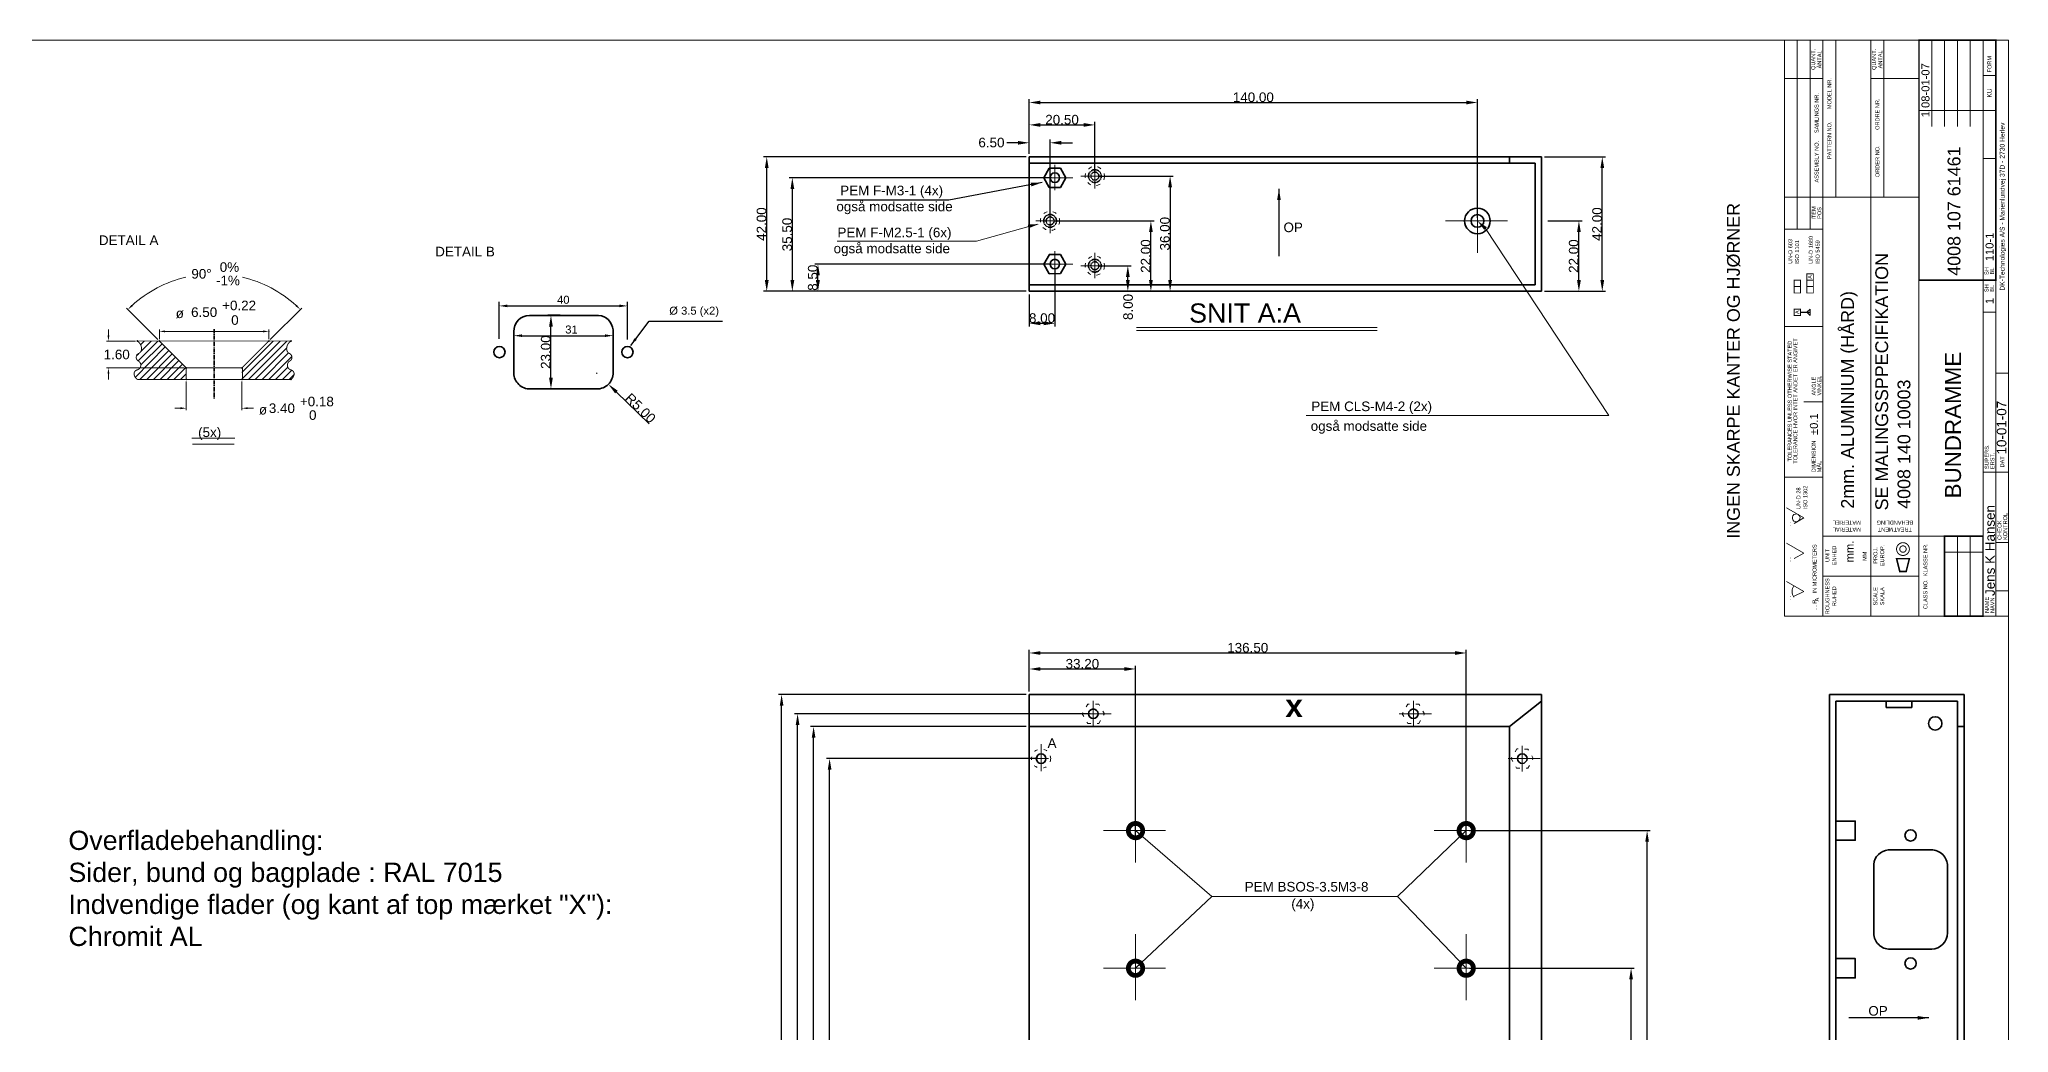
# Model space of a CAD drawing. Extents: x 20 to 965, y 10 to 705.
# Drawn here: x 350 to 965, y 395 to 705 of the extents above; entities that cross this region are included whole.
import ezdxf
from ezdxf.enums import TextEntityAlignment as Align

# ---------------------------------------------------------------- set-up
doc = ezdxf.new("R2010")
doc.units = 0
doc.header["$MEASUREMENT"] = 0
for name, pattern in [('ACAD_ISO03W100', [30, 12, -18]), ('CENTER', [2, 1.25, -0.25, 0.25, -0.25]), ('HIDDEN', [0.375, 0.25, -0.125]), ('SKJUL1', [3, 1, -2])]:
    doc.linetypes.add(name, pattern=pattern)
doc.layers.get('0').update_dxf_attribs({"linetype": 'CONTINUOUS'})
for name, color, linetype, lineweight in [('110-1', 10, 'CONTINUOUS', 20), ('110-1M', 3, 'CONTINUOUS', 35), ('110-2DIM', 1, 'CONTINUOUS', 13)]:
    doc.layers.add(name, color=color, linetype=linetype, lineweight=lineweight)
doc.styles.get("Standard").update_dxf_attribs({"font": 'ARIAL.TTF'})
doc.dimstyles.new('ISO-25', dxfattribs={"dimtxt": 2.5, "dimasz": 2.5, "dimexe": 1.25, "dimexo": 0.625, "dimtad": 1, "dimtxsty": 'Standard', "dimcen": 2.5, "dimadec": 0, "dimazin": 0, "dimtfac": 1, "dimtmove": 0, "dimatfit": 3, "dimfxl": 0, "dimarcsym": 0})
doc.dimstyles.get("Standard").update_dxf_attribs({"dimtxt": 0.18, "dimasz": 0.18, "dimexe": 0.18, "dimexo": 0.0625, "dimgap": 0.09, "dimtad": 0, "dimtih": 1, "dimtoh": 1, "dimdec": 4, "dimzin": 0, "dimdsep": 46, "dimtxsty": 'Standard', "dimcen": 0.09, "dimadec": 0, "dimazin": 0, "dimtfac": 1, "dimtdec": 4, "dimtofl": 0, "dimtmove": 0, "dimatfit": 3, "dimfxl": 0, "dimtolj": 1, "dimtzin": 0, "dimarcsym": 0})

# ---------------------------------------------------------------- blocks, each defined once
blk = doc.blocks.new('*X1')
at = {"color": 0}
for p, q in [((20.45, 7.01), (22.44, 9)), ((20.45, 7.37), (22.08, 9)), ((20.79, 7), (22.79, 9)), ((21.14, 7), (22.78, 8.64)), ((21.5, 7), (22.88, 8.38)), ((21.85, 7), (23.05, 8.2)), ((22.2, 7), (22.84, 7.64)), ((22.56, 7), (23.04, 7.48)), ((22.91, 7), (23.16, 7.25))]:
    blk.add_line(p, q, dxfattribs=at)
blk = doc.blocks.new('*X0')
at = {"color": 0}
for p, q in [((14.89, 7.11), (16.46, 8.69)), ((14.98, 8.26), (15.06, 8.34)), ((15.01, 9), (15.01, 9)), ((15.04, 7.97), (16.07, 9)), ((15.13, 7), (16.64, 8.51)), ((15.17, 8.81), (15.36, 9)), ((15.18, 7.76), (16.29, 8.86)), ((15.2, 8.48), (15.72, 9)), ((15.49, 7), (16.82, 8.33)), ((15.84, 7), (16.99, 8.16)), ((16.19, 7), (17.17, 7.98)), ((16.55, 7), (17.35, 7.8)), ((16.9, 7), (17.52, 7.63)), ((17.25, 7), (17.55, 7.3))]:
    blk.add_line(p, q, dxfattribs=at)
blk = doc.blocks.new('*D20')
at = {"layer": '110-2DIM', "color": 0, "lineweight": -2}
for p, q in [((821.07, 648.53), (831.77, 648.53)), ((830.77, 630.03), (830.77, 645.03)), ((821.07, 626.53), (831.77, 626.53))]:
    blk.add_line(p, q, dxfattribs=at)
at = {"layer": '110-2DIM', "color": 0}
for points in [[(830.19, 645.03), (831.36, 645.03), (830.77, 648.53)], [(830.19, 630.03), (831.36, 630.03), (830.77, 626.53)]]:
    blk.add_solid(points, dxfattribs=at)
at = {"layer": '110-2DIM', "color": 0, "insert": (829.15, 637.53), "char_height": 3, "attachment_point": 5, "rotation": 90}
blk.add_mtext('\\A1;22.00', dxfattribs=at)
blk = doc.blocks.new('*D16')
at = {"layer": '110-2DIM', "color": 0, "lineweight": -2}
for p, q in [((498.08, 612.3), (498.08, 611.42)), ((500.58, 612.67), (526.58, 612.67)), ((529.08, 612.3), (529.08, 611.42))]:
    blk.add_line(p, q, dxfattribs=at)
at = {"layer": '110-2DIM', "color": 0}
for points in [[(500.58, 613.09), (500.58, 612.26), (498.08, 612.67)], [(526.58, 613.09), (526.58, 612.26), (529.08, 612.67)]]:
    blk.add_solid(points, dxfattribs=at)
at = {"layer": '110-2DIM', "color": 0, "insert": (516.08, 614.58), "char_height": 2.5, "attachment_point": 5}
blk.add_mtext('31', dxfattribs=at)
blk = doc.blocks.new('*D17')
at = {"layer": '110-2DIM', "color": 0, "lineweight": -2}
for p, q in [((493.53, 611.7), (493.53, 623.22)), ((496.03, 621.97), (531.03, 621.97)), ((533.53, 611.45), (533.53, 623.22))]:
    blk.add_line(p, q, dxfattribs=at)
at = {"layer": '110-2DIM', "color": 0}
for points in [[(496.03, 622.39), (496.03, 621.56), (493.53, 621.97)], [(531.03, 622.39), (531.03, 621.56), (533.53, 621.97)]]:
    blk.add_solid(points, dxfattribs=at)
at = {"layer": '110-2DIM', "color": 0, "insert": (513.53, 623.88), "char_height": 2.5, "attachment_point": 5}
blk.add_mtext('40', dxfattribs=at)
blk = doc.blocks.new('*D19')
at = {"layer": '110-2DIM', "color": 0, "lineweight": -2}
for p, q in [((820.07, 668.53), (839.07, 668.53)), ((838.07, 630.03), (838.07, 665.03)), ((820.07, 626.53), (839.07, 626.53))]:
    blk.add_line(p, q, dxfattribs=at)
at = {"layer": '110-2DIM', "color": 0}
for points in [[(837.49, 665.03), (838.66, 665.03), (838.07, 668.53)], [(837.49, 630.03), (838.66, 630.03), (838.07, 626.53)]]:
    blk.add_solid(points, dxfattribs=at)
at = {"layer": '110-2DIM', "color": 0, "insert": (836.45, 647.53), "char_height": 3, "attachment_point": 5, "rotation": 90}
blk.add_mtext('\\A1;42.00', dxfattribs=at)
blk = doc.blocks.new('*D21')
at = {"layer": '110-2DIM', "color": 0, "lineweight": -2}
for p, q in [((512.57, 619.03), (508.67, 619.03)), ((509.67, 599.53), (509.67, 615.53)), ((512.57, 596.03), (508.67, 596.03))]:
    blk.add_line(p, q, dxfattribs=at)
at = {"layer": '110-2DIM', "color": 0}
for points in [[(509.08, 615.53), (510.25, 615.53), (509.67, 619.03)], [(509.08, 599.53), (510.25, 599.53), (509.67, 596.03)]]:
    blk.add_solid(points, dxfattribs=at)
at = {"layer": '110-2DIM', "color": 0, "insert": (508.04, 607.53), "char_height": 3, "attachment_point": 5, "rotation": 90}
blk.add_mtext('\\A1;23.00', dxfattribs=at)
blk = doc.blocks.new('*D23')
at = {"layer": '110-2DIM', "color": 0, "lineweight": -2}
for p, q in [((680.57, 634.53), (690.87, 634.53)), ((689.87, 630.03), (689.87, 631.03)), ((660.07, 626.53), (690.87, 626.53))]:
    blk.add_line(p, q, dxfattribs=at)
at = {"layer": '110-2DIM', "color": 0}
for points in [[(689.28, 631.03), (690.45, 631.03), (689.87, 634.53)], [(689.28, 630.03), (690.45, 630.03), (689.87, 626.53)]]:
    blk.add_solid(points, dxfattribs=at)
at = {"layer": '110-2DIM', "color": 0, "insert": (689.96, 621.64), "char_height": 3, "attachment_point": 5, "rotation": 90}
blk.add_mtext('\\A1;8.00', dxfattribs=at)
blk = doc.blocks.new('*D24')
at = {"layer": '110-2DIM', "color": 0, "lineweight": -2}
for p, q in [((680.57, 662.53), (704.07, 662.53)), ((703.07, 659.03), (703.07, 630.03)), ((680.57, 626.53), (704.07, 626.53))]:
    blk.add_line(p, q, dxfattribs=at)
at = {"layer": '110-2DIM', "color": 0}
for points in [[(702.49, 659.03), (703.66, 659.03), (703.07, 662.53)], [(702.49, 630.03), (703.66, 630.03), (703.07, 626.53)]]:
    blk.add_solid(points, dxfattribs=at)
at = {"layer": '110-2DIM', "color": 0, "insert": (701.45, 644.53), "char_height": 3, "attachment_point": 5, "rotation": 90}
blk.add_mtext('\\A1;36.00', dxfattribs=at)
blk = doc.blocks.new('*D25')
at = {"layer": '110-2DIM', "color": 0, "lineweight": -2}
for p, q in [((658.07, 668.53), (576.07, 668.53)), ((577.07, 630.03), (577.07, 665.03)), ((658.07, 626.53), (576.07, 626.53))]:
    blk.add_line(p, q, dxfattribs=at)
at = {"layer": '110-2DIM', "color": 0}
for points in [[(576.49, 665.03), (577.66, 665.03), (577.07, 668.53)], [(576.49, 630.03), (577.66, 630.03), (577.07, 626.53)]]:
    blk.add_solid(points, dxfattribs=at)
at = {"layer": '110-2DIM', "color": 0, "insert": (575.45, 647.53), "char_height": 3, "attachment_point": 5, "rotation": 90}
blk.add_mtext('\\A1;42.00', dxfattribs=at)
blk = doc.blocks.new('*D26')
at = {"layer": '110-2DIM', "color": 0, "lineweight": -2}
for p, q in [((666.57, 648.53), (698.07, 648.53)), ((697.07, 630.03), (697.07, 645.03)), ((660.07, 626.53), (698.07, 626.53))]:
    blk.add_line(p, q, dxfattribs=at)
at = {"layer": '110-2DIM', "color": 0}
for points in [[(696.49, 645.03), (697.66, 645.03), (697.07, 648.53)], [(696.49, 630.03), (697.66, 630.03), (697.07, 626.53)]]:
    blk.add_solid(points, dxfattribs=at)
at = {"layer": '110-2DIM', "color": 0, "insert": (695.45, 637.53), "char_height": 3, "attachment_point": 5, "rotation": 90}
blk.add_mtext('\\A1;22.00', dxfattribs=at)
blk = doc.blocks.new('*D27')
at = {"layer": '110-2DIM', "color": 0, "lineweight": -2}
for p, q in [((655.57, 672.94), (652.07, 672.94)), ((659.07, 669.53), (659.07, 673.94)), ((665.57, 649.53), (665.57, 673.94)), ((669.07, 672.94), (672.57, 672.94))]:
    blk.add_line(p, q, dxfattribs=at)
at = {"layer": '110-2DIM', "color": 0}
for points in [[(655.57, 673.52), (655.57, 672.35), (659.07, 672.94)], [(669.07, 673.52), (669.07, 672.35), (665.57, 672.94)]]:
    blk.add_solid(points, dxfattribs=at)
at = {"layer": '110-2DIM', "color": 0, "insert": (647.26, 673), "char_height": 3, "attachment_point": 5}
blk.add_mtext('\\A1;6.50', dxfattribs=at)
blk = doc.blocks.new('*D28')
at = {"layer": '110-2DIM', "color": 0, "lineweight": -2}
for p, q in [((659.07, 669.53), (659.07, 679.53)), ((662.57, 678.53), (676.07, 678.53)), ((679.57, 663.53), (679.57, 679.53))]:
    blk.add_line(p, q, dxfattribs=at)
at = {"layer": '110-2DIM', "color": 0}
for points in [[(662.57, 679.11), (662.57, 677.94), (659.07, 678.53)], [(676.07, 679.11), (676.07, 677.94), (679.57, 678.53)]]:
    blk.add_solid(points, dxfattribs=at)
at = {"layer": '110-2DIM', "color": 0, "insert": (669.32, 680.15), "char_height": 3, "attachment_point": 5}
blk.add_mtext('\\A1;20.50', dxfattribs=at)
blk = doc.blocks.new('*D40')
at = {"layer": '110-2DIM', "color": 0, "lineweight": -2}
for p, q in [((661.78, 480.53), (595.71, 480.53)), ((596.71, 80.03), (596.71, 477.03)), ((658.07, 76.53), (595.71, 76.53))]:
    blk.add_line(p, q, dxfattribs=at)
at = {"layer": '110-2DIM', "color": 0}
for points in [[(596.13, 477.03), (597.29, 477.03), (596.71, 480.53)], [(596.13, 80.03), (597.29, 80.03), (596.71, 76.53)]]:
    blk.add_solid(points, dxfattribs=at)
at = {"layer": '110-2DIM', "color": 0, "insert": (595.09, 278.53), "char_height": 3, "attachment_point": 5, "rotation": 90}
blk.add_mtext('\\A1;404.00', dxfattribs=at)
blk = doc.blocks.new('*D41')
at = {"layer": '110-2DIM', "color": 0, "lineweight": -2}
for p, q in [((658.07, 490.53), (590.71, 490.53)), ((591.71, 80.03), (591.71, 487.03)), ((658.07, 76.53), (590.71, 76.53))]:
    blk.add_line(p, q, dxfattribs=at)
at = {"layer": '110-2DIM', "color": 0}
for points in [[(591.13, 487.03), (592.29, 487.03), (591.71, 490.53)], [(591.13, 80.03), (592.29, 80.03), (591.71, 76.53)]]:
    blk.add_solid(points, dxfattribs=at)
at = {"layer": '110-2DIM', "color": 0, "insert": (590.09, 283.53), "char_height": 3, "attachment_point": 5, "rotation": 90}
blk.add_mtext('\\A1;414.00', dxfattribs=at)
blk = doc.blocks.new('*D42')
at = {"layer": '110-2DIM', "color": 0, "lineweight": -2}
for p, q in [((678.07, 494.53), (585.71, 494.53)), ((586.71, 80.03), (586.71, 491.03)), ((658.07, 76.53), (585.71, 76.53))]:
    blk.add_line(p, q, dxfattribs=at)
at = {"layer": '110-2DIM', "color": 0}
for points in [[(586.13, 491.03), (587.29, 491.03), (586.71, 494.53)], [(586.13, 80.03), (587.29, 80.03), (586.71, 76.53)]]:
    blk.add_solid(points, dxfattribs=at)
at = {"layer": '110-2DIM', "color": 0, "insert": (585.09, 285.53), "char_height": 3, "attachment_point": 5, "rotation": 90}
blk.add_mtext('\\A1;418.00', dxfattribs=at)
blk = doc.blocks.new('*D43')
at = {"layer": '110-2DIM', "color": 0, "lineweight": -2}
for p, q in [((658.07, 500.53), (580.71, 500.53)), ((581.71, 80.03), (581.71, 497.03)), ((658.07, 76.53), (580.71, 76.53))]:
    blk.add_line(p, q, dxfattribs=at)
at = {"layer": '110-2DIM', "color": 0}
for points in [[(581.13, 497.03), (582.29, 497.03), (581.71, 500.53)], [(581.13, 80.03), (582.29, 80.03), (581.71, 76.53)]]:
    blk.add_solid(points, dxfattribs=at)
at = {"layer": '110-2DIM', "color": 0, "insert": (580.09, 288.53), "char_height": 3, "attachment_point": 5, "rotation": 90}
blk.add_mtext('\\A1;424.00', dxfattribs=at)
blk = doc.blocks.new('*D44')
at = {"layer": '110-1M', "color": 0, "lineweight": -2}
for p, q in [((667.07, 633.63), (667.07, 615.53)), ((659.07, 625.53), (659.07, 615.53)), ((662.57, 616.53), (663.57, 616.53))]:
    blk.add_line(p, q, dxfattribs=at)
at = {"layer": '110-1M', "color": 0}
for points in [[(662.57, 617.11), (662.57, 615.94), (659.07, 616.53)], [(663.57, 617.11), (663.57, 615.94), (667.07, 616.53)]]:
    blk.add_solid(points, dxfattribs=at)
at = {"layer": '110-1M', "color": 0, "insert": (663.07, 618.15), "char_height": 3, "attachment_point": 5}
blk.add_mtext('\\A1;8.00', dxfattribs=at)
blk = doc.blocks.new('*D45')
at = {"layer": '110-1M', "color": 0, "lineweight": -2}
for p, q in [((666.07, 635.03), (592.07, 635.03)), ((593.07, 630.03), (593.07, 631.53)), ((658.07, 626.53), (592.07, 626.53))]:
    blk.add_line(p, q, dxfattribs=at)
at = {"layer": '110-1M', "color": 0}
for points in [[(592.49, 631.53), (593.66, 631.53), (593.07, 635.03)], [(592.49, 630.03), (593.66, 630.03), (593.07, 626.53)]]:
    blk.add_solid(points, dxfattribs=at)
at = {"layer": '110-1M', "color": 0, "insert": (591.45, 630.78), "char_height": 3, "attachment_point": 5, "rotation": 90}
blk.add_mtext('\\A1;8.50', dxfattribs=at)
blk = doc.blocks.new('*D46')
at = {"layer": '110-1M', "color": 0, "lineweight": -2}
for p, q in [((666.07, 662.03), (584.07, 662.03)), ((585.07, 630.03), (585.07, 658.53)), ((658.07, 626.53), (584.07, 626.53))]:
    blk.add_line(p, q, dxfattribs=at)
at = {"layer": '110-1M', "color": 0}
for points in [[(584.49, 658.53), (585.66, 658.53), (585.07, 662.03)], [(584.49, 630.03), (585.66, 630.03), (585.07, 626.53)]]:
    blk.add_solid(points, dxfattribs=at)
at = {"layer": '110-1M', "color": 0, "insert": (583.45, 644.28), "char_height": 3, "attachment_point": 5, "rotation": 90}
blk.add_mtext('\\A1;35.50', dxfattribs=at)
blk = doc.blocks.new('*D47')
at = {"layer": '110-1M', "color": 0, "lineweight": -2}
for p, q in [((659.07, 669.53), (659.07, 686.53)), ((662.57, 685.53), (795.58, 685.53)), ((799.08, 649.53), (799.08, 686.53))]:
    blk.add_line(p, q, dxfattribs=at)
at = {"layer": '110-1M', "color": 0}
for points in [[(662.57, 686.11), (662.57, 684.94), (659.07, 685.53)], [(795.58, 686.11), (795.58, 684.94), (799.08, 685.53)]]:
    blk.add_solid(points, dxfattribs=at)
at = {"layer": '110-1M', "color": 0, "insert": (729.07, 687.15), "char_height": 3, "attachment_point": 5}
blk.add_mtext('\\A1;140.00', dxfattribs=at)
blk = doc.blocks.new('*D48')
at = {"layer": '110-1M', "color": 0, "lineweight": -2}
for p, q in [((659.07, 501.53), (659.07, 509.53)), ((662.57, 508.53), (688.77, 508.53)), ((692.27, 456.13), (692.27, 509.53))]:
    blk.add_line(p, q, dxfattribs=at)
at = {"layer": '110-1M', "color": 0}
for points in [[(662.57, 509.11), (662.57, 507.94), (659.07, 508.53)], [(688.77, 509.11), (688.77, 507.94), (692.27, 508.53)]]:
    blk.add_solid(points, dxfattribs=at)
at = {"layer": '110-1M', "color": 0, "insert": (675.67, 510.15), "char_height": 3, "attachment_point": 5}
blk.add_mtext('\\A1;33.20', dxfattribs=at)
blk = doc.blocks.new('*D49')
at = {"layer": '110-1M', "color": 0, "lineweight": -2}
for p, q in [((659.07, 501.53), (659.07, 514.53)), ((662.57, 513.53), (792.07, 513.53)), ((795.57, 456.13), (795.57, 514.53))]:
    blk.add_line(p, q, dxfattribs=at)
at = {"layer": '110-1M', "color": 0}
for points in [[(662.57, 514.11), (662.57, 512.94), (659.07, 513.53)], [(792.07, 514.11), (792.07, 512.94), (795.57, 513.53)]]:
    blk.add_solid(points, dxfattribs=at)
at = {"layer": '110-1M', "color": 0, "insert": (727.32, 515.15), "char_height": 3, "attachment_point": 5}
blk.add_mtext('\\A1;136.50', dxfattribs=at)
blk = doc.blocks.new('*D55')
at = {"layer": '110-1M', "color": 0, "lineweight": -2}
for p, q in [((796.57, 415.03), (848.07, 415.03)), ((847.07, 80.03), (847.07, 411.53)), ((820.07, 76.53), (848.07, 76.53))]:
    blk.add_line(p, q, dxfattribs=at)
at = {"layer": '110-1M', "color": 0}
for points in [[(846.49, 411.53), (847.66, 411.53), (847.07, 415.03)], [(846.49, 80.03), (847.66, 80.03), (847.07, 76.53)]]:
    blk.add_solid(points, dxfattribs=at)
at = {"layer": '110-1M', "color": 0, "insert": (845.45, 245.78), "char_height": 3, "attachment_point": 5, "rotation": 90}
blk.add_mtext('\\A1;338.50', dxfattribs=at)
blk = doc.blocks.new('*D56')
at = {"layer": '110-1M', "color": 0, "lineweight": -2}
for p, q in [((796.57, 458.03), (853.07, 458.03)), ((852.07, 80.03), (852.07, 454.53)), ((820.07, 76.53), (853.07, 76.53))]:
    blk.add_line(p, q, dxfattribs=at)
at = {"layer": '110-1M', "color": 0}
for points in [[(851.49, 454.53), (852.66, 454.53), (852.07, 458.03)], [(851.49, 80.03), (852.66, 80.03), (852.07, 76.53)]]:
    blk.add_solid(points, dxfattribs=at)
at = {"layer": '110-1M', "color": 0, "insert": (850.45, 267.28), "char_height": 3, "attachment_point": 5, "rotation": 90}
blk.add_mtext('\\A1;381.50', dxfattribs=at)
blk = doc.blocks.new('*D60')
at = {"layer": '110-1M', "color": 0, "lineweight": -2}
for p, q in [((523.92, 601), (524.1, 601)), ((524.01, 600.91), (524.01, 601.09)), ((540.39, 585.09), (530.11, 595.07))]:
    blk.add_line(p, q, dxfattribs=at)
at = {"layer": '110-1M', "color": 0}
blk.add_solid([(530.51, 595.49), (529.7, 594.66), (527.6, 597.51)], dxfattribs=at)
at = {"layer": '110-1M', "color": 0, "insert": (537.63, 590.03), "char_height": 3, "attachment_point": 5, "rotation": 315.83277}
blk.add_mtext('\\A1;R5.00', dxfattribs=at)

msp = doc.modelspace()

# ---------------------------------------------------------------- linework, layer by layer
at = {"layer": '110-1'}
for p, q in [((965, 705), (20, 705)), ((895, 525), (895, 705)), ((965, 705), (965, 10)), ((957, 570), (961, 570)), ((908, 550), (925, 550)), ((961, 548), (965, 548))]:
    msp.add_line(p, q, dxfattribs=at)
for points in [[(895, 705), (965, 705)], [(899, 646), (899, 705)], [(903, 646), (903, 705)], [(907, 525), (907, 705)], [(910.993, 656.091), (910.993, 705.091)], [(922, 525), (922, 705)], [(926, 656), (926, 705)], [(937, 525), (937, 705)], [(941, 678), (941, 705)], [(945, 678), (945, 705)], [(949, 678), (949, 705)], [(953, 678), (953, 705)], [(957, 525), (957, 705)], [(961, 525), (961, 705)], [(965, 525), (965, 705)], [(895, 693), (907, 693)], [(922, 693), (937, 693)], [(957, 694), (961, 694)], [(937, 683), (961, 683)], [(957, 668), (961, 668)], [(895, 656), (937, 656)], [(895, 646), (907, 646)], [(957, 630), (961, 630)], [(895, 615.5), (907, 615.5)], [(957, 620), (961, 620)], [(965, 601), (961, 601)], [(901, 592), (907, 592)], [(895, 568.5), (907, 568.5)], [(957, 570), (965, 570)], [(898.03, 554.037), (901, 555.75), (895.633, 558.869)], [(898.03, 543.037), (901, 544.75), (895.633, 547.869)], [(907, 550), (957, 550)], [(949, 525), (949, 550)], [(953, 525), (953, 550)], [(961, 548), (965, 548)], [(945, 545), (957, 545)], [(897.768, 531.152), (901, 532.75), (895.633, 535.869)], [(937, 537.5), (907, 537.5)], [(961, 533), (965, 533)], [(895, 525), (965, 525)]]:
    msp.add_lwpolyline(points, dxfattribs=at)
for points, const_width in [([(961, 630), (961, 705), (937, 705), (937, 630)], 0.5), ([(900, 628), (900, 630), (898, 630), (898, 628)], 0.3), ([(900, 626), (900, 628), (898, 628), (898, 626)], 0.3), ([(902, 630), (902, 632), (904, 632), (904, 630)], 0.3), ([(904, 628), (904, 630), (902, 630), (902, 628)], 0.3), ([(904, 626), (904, 628), (902, 628), (902, 626)], 0.3), ([(898, 619), (898, 621), (900, 621), (900, 619)], 0.3)]:
    msp.add_lwpolyline(points, close=True, dxfattribs=dict(at, const_width=const_width))
for points, const_width in [([(900, 620), (903, 620)], 0.4), ([(957, 525), (957, 550), (945, 550), (945, 525), (957, 525)], 0.5), ([(933, 539), (934, 543), (930, 543), (931, 539), (933, 539)], 0.5)]:
    msp.add_lwpolyline(points, dxfattribs=dict(at, const_width=const_width))
msp.add_lwpolyline([(903, 619), (903, 621), (902, 620)], close=True, dxfattribs=at)
at = {"layer": '110-1', "color": 13, "const_width": 0.3}
for points in [[(932, 544, 1), (932, 548, 1)], [(932, 545, 1), (932, 547, 1)]]:
    msp.add_lwpolyline(points, format="xyb", close=True, dxfattribs=at)
at = {"layer": '110-1', "color": 2, "linetype": 'CENTER', "const_width": 0.02}
for points in [[(932, 538), (932, 549)], [(929, 546), (935, 546)]]:
    msp.add_lwpolyline(points, dxfattribs=at)
at = {"layer": '110-1'}
for centre, radius, start, end in [((898.641, 555.76), 1.215, 36.484773, 29.24767), ((901, 532.75), 3.606, 149.838245, 209.838245)]:
    msp.add_arc(centre, radius, start, end, dxfattribs=at)
at = {"layer": '110-1M'}
for p, q in [((819.074, 668.527), (659.074, 668.527)), ((817.074, 666.527), (659.074, 666.527)), ((663.602, 662.018), (665.332, 665.038)), ((665.332, 665.018), (668.842, 665.018)), ((668.842, 665.018), (670.522, 662.018)), ((817.074, 666.527), (817.074, 628.527)), ((665.332, 659.018), (663.602, 662.018)), ((668.792, 659.018), (665.332, 659.018)), ((670.522, 662.018), (668.792, 659.018)), ((663.632, 635.028), (665.372, 638.018)), ((665.322, 632.018), (663.632, 635.028)), ((665.342, 638.018), (668.862, 638.018)), ((670.532, 635.028), (668.812, 632.048)), ((668.862, 638.018), (670.532, 635.028)), ((817.074, 628.527), (659.074, 628.527)), ((668.812, 632.048), (665.322, 632.018)), ((819.074, 626.527), (659.074, 626.527)), ((502.975, 619.027), (524.544, 619.027)), ((498.074, 614.126), (498.074, 600.928)), ((529.074, 600.944), (529.074, 614.497)), ((503.01, 596.027), (524.177, 596.027)), ((659.074, 76.527), (659.074, 500.527)), ((659.074, 500.527), (819.074, 500.527)), ((819.074, 498.527), (809.074, 490.527)), ((819.074, 500.527), (819.074, 76.527)), ((909.078, 76.527), (909.078, 500.527)), ((909.078, 500.527), (951.078, 500.527)), ((949.076, 498.527), (911.078, 498.527)), ((911.078, 498.527), (911.078, 186.527)), ((926.747, 496.527), (926.747, 498.527)), ((934.747, 498.527), (934.747, 496.527)), ((949.076, 498.527), (949.076, 78.527)), ((951.076, 500.527), (951.076, 76.527)), ((934.747, 496.527), (926.747, 496.527)), ((659.074, 490.527), (809.074, 490.527)), ((809.074, 86.527), (809.074, 490.527)), ((949.076, 490.527), (951.076, 490.527)), ((911.076, 472.027), (911.076, 443.027)), ((940.961, 452.009), (927.408, 452.009)), ((922.878, 425.91), (922.878, 447.479)), ((945.878, 425.946), (945.878, 447.112)), ((927.779, 421.009), (940.976, 421.009))]:
    msp.add_line(p, q, dxfattribs=at)
at = {"layer": '110-1M', "linetype": 'Continuous'}
for p, q in [((659.074, 626.527), (659.074, 668.527)), ((809.074, 666.527), (809.074, 668.527)), ((819.074, 668.527), (819.074, 626.527))]:
    msp.add_line(p, q, dxfattribs=at)
at = {"layer": '110-1M', "const_width": 0.3}
for points in [[(380.438, 611.004, -0.1347947), (381.492, 609.817, -0.1421464), (381.755, 608.331, -0.260812), (380.888, 607.109, 0.2811418), (380.119, 605.934, 0.2768744), (380.769, 604.769, -0.251153), (381.537, 603.536, -0.3606632), (380.409, 601.981, 0.3993064), (379.464, 600.472, 0.0966963), (379.794, 599.676, 0.0894692), (380.438, 599.004)], [(428.438, 611.004, 0.1347947), (427.384, 609.817, 0.1421464), (427.121, 608.331, 0.260812), (427.988, 607.109, -0.2811418), (428.757, 605.934, -0.2768744), (428.107, 604.769, 0.251153), (427.339, 603.536, 0.3606632), (428.467, 601.981, -0.3993064), (429.412, 600.472, -0.0966963), (429.082, 599.676, -0.0894692), (428.438, 599.004)]]:
    msp.add_lwpolyline(points, format="xyb", dxfattribs=at)
for points in [[(380.438, 611.004), (428.438, 611.004)], [(395.738, 602.604), (387.338, 611.004)], [(413.138, 602.604), (421.538, 611.004)], [(380.438, 599.004), (428.438, 599.004)], [(395.738, 602.604), (413.138, 602.604)], [(395.738, 602.604), (395.738, 599.004)], [(413.29, 602.452), (413.29, 598.852)]]:
    msp.add_lwpolyline(points, dxfattribs=at)
at = {"layer": '110-1M', "color": 3, "linetype": 'CENTER'}
msp.add_lwpolyline([(404.438, 614.714), (404.438, 593.004)], dxfattribs=at)
at = {"layer": '110-1M', "const_width": 1.5}
for points in [[(690.024, 458.029, 1), (694.524, 458.029, 1)], [(793.324, 458.029, 1), (797.824, 458.029, 1)], [(690.024, 415.029, 1), (694.524, 415.029, 1)], [(793.324, 415.029, 1), (797.824, 415.029, 1)]]:
    msp.add_lwpolyline(points, format="xyb", close=True, dxfattribs=at)
at = {"layer": '110-1M'}
for points in [[(911.078, 461.029), (917.078, 461.029), (917.078, 455.029), (911.078, 455.029)], [(911.078, 418.029), (917.078, 418.029), (917.078, 412.029), (911.078, 412.029)]]:
    msp.add_lwpolyline(points, close=True, dxfattribs=at)
at = {"layer": '110-1M', "linetype": 'HIDDEN', "ltscale": 0.1}
for centre, radius in [((679.574, 662.527), 2), ((679.574, 662.527), 1.25), ((665.574, 648.527), 2), ((665.574, 648.527), 1.25), ((679.574, 634.527), 2), ((679.574, 634.527), 1.25)]:
    msp.add_circle(centre, radius, dxfattribs=at)
at = {"layer": '110-1M', "linetype": 'Continuous'}
for centre, radius in [((667.068, 662.029), 1.5), ((799.076, 648.527), 4), ((799.076, 648.527), 2), ((667.068, 635.029), 1.5), ((679.07, 494.53), 1.5), ((779.07, 494.53), 1.5), ((662.778, 480.528), 1.5), ((813.07, 480.53), 1.5)]:
    msp.add_circle(centre, radius, dxfattribs=at)
at = {"layer": '110-1M'}
for centre, radius in [((493.574, 607.527), 1.75), ((533.574, 607.527), 1.75), ((942.076, 491.527), 2.1), ((934.378, 456.529), 1.75), ((934.378, 416.529), 1.75)]:
    msp.add_circle(centre, radius, dxfattribs=at)
for centre, start, end in [((503.073, 614.028), 91.123303, 181.123303), ((524.094, 614.047), 5.159652, 84.840348), ((503.073, 601.026), 181.123303, 271.123303), ((524.075, 601.026), 268.830861, 1.169139), ((927.857, 447.03), 95.159652, 174.840348), ((940.879, 447.01), 358.830861, 91.169139), ((927.877, 426.008), 181.123303, 271.123303), ((940.878, 426.008), 271.123303, 1.123303)]:
    msp.add_arc(centre, 5, start, end, dxfattribs=at)
at = {"layer": '110-1M', "linetype": 'ByBlock'}
for p in [(380.438, 611.004), (387.338, 611.004), (387.338, 611.004), (421.538, 611.004), (421.538, 611.004), (428.438, 611.004), (395.738, 602.604), (395.738, 602.604), (395.738, 599.004), (413.138, 602.604), (413.138, 599.004), (428.438, 599.004)]:
    msp.add_point(p, dxfattribs=at)
at = {"layer": '110-2DIM', "color": 1, "linetype": 'Continuous'}
for p, q in [((667.074, 666.062), (667.074, 658.165)), ((679.574, 666.562), (679.574, 658.665)), ((672.692, 662.027), (662.639, 662.027)), ((685.192, 662.527), (675.139, 662.527)), ((665.574, 652.562), (665.574, 644.665)), ((671.192, 648.527), (661.139, 648.527)), ((672.712, 635.027), (662.659, 635.027)), ((667.074, 639.092), (667.074, 631.195)), ((685.192, 634.527), (675.139, 634.527)), ((679.574, 638.562), (679.574, 630.665)), ((679.076, 498.563), (679.076, 490.513)), ((779.076, 498.563), (779.076, 490.513)), ((684.674, 494.528), (674.621, 494.528)), ((784.674, 494.528), (774.621, 494.528)), ((818.674, 480.528), (808.621, 480.528)), ((813.076, 484.563), (813.076, 476.513))]:
    msp.add_line(p, q, dxfattribs=at)
at = {"layer": '110-2DIM', "color": 1}
for p, q in [((799.076, 638.527), (799.076, 659.175)), ((789.066, 648.527), (808.459, 648.527)), ((692.274, 448.029), (692.274, 468.677)), ((795.574, 448.029), (795.574, 468.677)), ((682.264, 458.029), (701.657, 458.029)), ((716.074, 437.429), (692.274, 458.029)), ((774.074, 437.429), (795.574, 458.029)), ((785.564, 458.029), (804.957, 458.029)), ((716.074, 437.429), (692.274, 415.029)), ((716.074, 437.429), (774.074, 437.429)), ((774.074, 437.429), (795.574, 415.029)), ((692.274, 405.029), (692.274, 425.677)), ((795.574, 405.029), (795.574, 425.677)), ((682.264, 415.029), (701.657, 415.029)), ((785.564, 415.029), (804.957, 415.029))]:
    msp.add_line(p, q, dxfattribs=at)
at = {"layer": '110-2DIM'}
for p, q in [((661.531, 647.519), (642.617, 642.199)), ((801.627, 646.131), (840.166, 587.762)), ((642.617, 642.199), (599.097, 642.199)), ((840.166, 587.762), (745.546, 587.762)), ((397.495, 580.598), (410.924, 580.598)), ((397.661, 578.775), (410.759, 578.775))]:
    msp.add_line(p, q, dxfattribs=at)
at = {"layer": '110-2DIM', "linetype": 'ByBlock'}
for p, q in [((377.073, 621.269), (386.914, 611.428)), ((431.803, 621.269), (421.962, 611.428)), ((379.838, 611.004), (370.838, 611.004)), ((371.438, 612.804), (371.438, 614.604)), ((387.338, 611.604), (387.338, 614.604)), ((389.138, 614.004), (419.738, 614.004)), ((421.538, 611.604), (421.538, 614.604)), ((395.138, 602.604), (370.838, 602.604)), ((371.438, 600.804), (371.438, 599.004)), ((395.738, 598.404), (395.738, 589.404)), ((413.138, 598.404), (413.138, 589.404)), ((393.938, 590.004), (392.138, 590.004)), ((414.938, 590.004), (416.738, 590.004))]:
    msp.add_line(p, q, dxfattribs=at)
at = {"layer": '110-2DIM', "linetype": 'Continuous'}
for p, q in [((692.538, 615.222), (767.761, 615.222)), ((692.538, 614.253), (767.761, 614.253)), ((658.573, 480.528), (665.073, 480.528)), ((662.773, 485.063), (662.773, 476.563))]:
    msp.add_line(p, q, dxfattribs=at)
at = {"layer": '110-2DIM', "color": 1, "linetype": 'SKJUL1'}
for points in [[(677.325, 491.538), (680.789, 491.522), (682.534, 494.515), (680.815, 497.522), (677.351, 497.538), (675.606, 494.545)], [(777.325, 491.538), (780.789, 491.522), (782.534, 494.515), (780.815, 497.522), (777.351, 497.538), (775.606, 494.545)], [(811.325, 477.538), (814.789, 477.522), (816.534, 480.515), (814.815, 483.522), (811.351, 483.538), (809.606, 480.545)]]:
    msp.add_lwpolyline(points, close=True, dxfattribs=at)
at = {"layer": '110-2DIM', "color": 1, "linetype": 'ACAD_ISO03W100', "ltscale": 0.1}
for centre in [(679.574, 662.527), (665.574, 648.527), (679.574, 634.527)]:
    msp.add_circle(centre, 3, dxfattribs=at)
at = {"layer": '110-2DIM', "color": 1, "linetype": 'SKJUL1'}
msp.add_circle((662.773, 480.528), 3, dxfattribs=at)
at = {"layer": '110-2DIM', "linetype": 'ByBlock'}
for start, end in [(103.447089, 132.292861), (47.707139, 76.552911)]:
    msp.add_arc((404.438, 593.904), 38.1, start, end, dxfattribs=at)
for p in [(421.538, 614.004), (371.438, 602.604), (413.138, 590.004)]:
    msp.add_point(p, dxfattribs=at)
for points in [[(658.624, 647.378), (658.878, 646.24), (662.167, 647.572)], [(801.227, 645.706), (802.026, 646.556), (799.076, 648.527)], [(379.007, 621.87), (378.593, 622.304), (377.497, 620.845)], [(429.869, 621.87), (430.283, 622.304), (431.379, 620.845)], [(371.738, 612.804), (371.138, 612.804), (371.438, 611.004)], [(389.138, 613.704), (389.138, 614.304), (387.338, 614.004)], [(419.738, 613.704), (419.738, 614.304), (421.538, 614.004)], [(371.738, 600.804), (371.138, 600.804), (371.438, 602.604)], [(393.938, 589.704), (393.938, 590.304), (395.738, 590.004)], [(414.938, 589.704), (414.938, 590.304), (413.138, 590.004)]]:
    msp.add_solid(points, dxfattribs=at)

# ---------------------------------------------------------------- block references
at = {"layer": '110-1M', "color": 3, "xscale": 6, "yscale": 6, "zscale": 6}
for name in ['*X0', '*X1']:
    msp.add_blockref(name, (290.444, 556.995), dxfattribs=at)

# ---------------------------------------------------------------- texts
for s, height, p in [('1 08-01-07', 2.5, (940.278, 680.912)), ('110-1', 2.5, (960.289, 635.933)), ('SE MALINGSSPPECIFIKATION', 4, (927.357, 558.079)), ('2mm. ALUMINIUM (HÅRD)', 4, (916.671, 558.627)), ('1', 2.5, (960.289, 622.558)), ('BUNDRAMME', 5, (950.121, 561.837)), ('±0.1', 2.5, (905.432, 581.632)), ('mm.', 2.5, (916.569, 541.833))]:
    msp.add_text(s, height=height, rotation=90).set_placement(p)
at = {"insert": (930.308, 558.57), "char_height": 4, "attachment_point": 1, "rotation": 90}
msp.add_mtext('4008 140 10003', dxfattribs=at)
at = {"color": 1, "insert": (957.687, 531.35), "char_height": 3, "width": 41.54, "attachment_point": 1, "rotation": 90}
msp.add_mtext('{\\C256;Jens K Hansen}', dxfattribs=at)
at = {"layer": '110-1'}
for s, height, rotation, p in [('QUANT.', 1.25, 90, (904.11, 699)), ('ANTAL', 1.25, 90, (905.886, 699)), ('QUANT.', 1.25, 90, (923.106, 699)), ('ANTAL', 1.25, 90, (924.889, 699)), ('FORM', 1.25, 90, (959, 697.5)), ('PATTERN NO.        MODEL NR.', 1.25, 90, (908.995, 680.5)), ('KU', 1.5, 90, (959, 688.5)), ('ASSEMBLY NO.     SAMLINGS NR.', 1.25, 90, (905, 674.5)), ('ORDER NO.          ORDRE NR.', 1.25, 90, (924, 674.5)), ('DK-Technologies A/S - Marienlundvej 37D - 2730 Herlev', 1.5, 90, (963.189, 653)), ('ITEM', 1.25, 90, (904.146, 651)), ('POS', 1.25, 90, (905.854, 651)), ('SH', 1.25, 90, (958.095, 632.869)), ('BL', 1.25, 90, (959.811, 632.869)), ('A', 1.25, 90, (903, 631)), ('SH', 1.25, 90, (958.095, 627.495)), ('BL', 1.25, 90, (959.811, 627.495)), ('A', 1.25, 90, (899, 620)), ('DAT', 1.25, 90, (963, 573.251)), ('MATERIEL', 1.25, 180, (914.466, 554.241)), ('BEHANDLING', 1.25, 180, (929.466, 554.241)), ('MATERIAL', 1.25, 180, (914.466, 552.105)), ('TREATMENT', 1.25, 180, (929.466, 552.105)), ('CLASS NO.  KLASSE NR.', 1.25, 90, (939, 537.5))]:
    msp.add_text(s, height=height, rotation=rotation, dxfattribs=at).set_placement(p, align=Align.MIDDLE)
for s, height, p in [('4008 107 61461', 4, (949.936, 631.387)), ('UN-D 603', 1.25, (897.416, 635.122)), ('ISO 1101', 1.25, (899.552, 635.122)), ('UN-D 1660', 1.25, (903.824, 635.122)), ('ISO 5459', 1.25, (905.96, 635.122)), ('ANGLE', 1.25, (904.768, 593.965)), ('VINKEL', 1.25, (906.477, 593.965)), ('10-01-07', 3, (964.309, 575.544)), ('DIMENSION', 1.25, (904.712, 569.994)), ('SUPERS.', 1.25, (958.808, 571)), ('MÅL', 1.25, (906.478, 569.994)), ('ERST.', 1.25, (960.538, 571)), ('UN-D 28', 1.25, (899.976, 558.452)), ('ISO 1302 ', 1.25, (902.112, 558.452)), ('. .', 1.25, (897, 553)), ('CHECK', 1.25, (962.776, 548.857)), ('KONTROL', 1.25, (964.554, 548.857)), ('. .', 1.25, (897, 542)), ('. . R    IN MICROMETERS', 1.25, (905, 527)), ('. .', 1.25, (897, 530)), ('A', 1.25, (905.757, 529.634)), ('NAME', 1.25, (958.824, 526.028)), ('NAVN', 1.25, (960.563, 526.028))]:
    msp.add_text(s, height=height, rotation=90, dxfattribs=at).set_placement(p)
for s, p in [('TOLERANCES UNLESS OTHERWISE STATED', (897.25, 592.25)), ('TOLERANCE HVOR INTET ANDET ER ANGIVET', (899, 592.25)), ('UNIT', (909, 544)), ('ENHED', (911.136, 544)), ('MM', (920.626, 543.75)), ('PROJ.', (924, 544)), ('EUROP.', (926.136, 544)), ('ROUGHNESS', (909, 531.25)), ('RUHED', (911.136, 531.25)), ('SCALE', (924, 531.25)), ('SKALA', (926.136, 531.25))]:
    msp.add_text(s, height=1.25, rotation=90, dxfattribs=at).set_placement(p, align=Align.CENTER)
at = {"layer": '110-1M'}
for s, p in [('DETAIL A', (368.438, 641.004)), ('DETAIL B', (473.503, 637.452))]:
    msp.add_text(s, height=3, dxfattribs=at).set_placement(p)
at = {"layer": '110-1M', "color": 1, "insert": (739.074, 500.527), "char_height": 7, "attachment_point": 1}
msp.add_mtext('{\\fArial|b1|i0|c0|p34;x}', dxfattribs=at)
at = {"layer": '110-1M', "color": 1, "insert": (358.933, 457.994), "char_height": 6, "width": 186.17, "attachment_point": 1}
msp.add_mtext('Overfladebehandling:\\PSider, bund og bagplade : RAL 7015\\PIndvendige flader (og kant af top mærket "X"): Chromit AL', dxfattribs=at)
at = {"layer": '110-2DIM'}
for s, p in [('PEM F-M3-1 (4x)', (600.022, 656.536)), ('også modsatte side', (598.821, 651.531)), ('PEM F-M2.5-1 (6x)', (599.16, 643.425)), ('også modsatte side', (597.959, 638.42)), ('ø', (392.438, 618.173)), ('0', (409.775, 616.053)), ('PEM CLS-M4-2 (2x)', (747.18, 589.097)), ('ø', (418.437, 588.046)), ('0', (434.091, 586.365)), ('også modsatte side', (746.996, 582.942)), ('(5x)', (399.45, 581)), ('A', (664.795, 483.876)), ('PEM BSOS-3.5M3-8', (726.376, 439.002)), ('(4x)', (740.928, 433.693))]:
    msp.add_text(s, height=3, dxfattribs=at).set_placement(p)
msp.add_text('INGEN SKARPE KANTER OG HJØRNER', height=4, rotation=90, dxfattribs=at).set_placement((881.034, 549.223))
at = {"layer": '110-2DIM', "linetype": 'ByBlock'}
for s, p in [(' 0%', (405.038, 632.604)), ('90°', (397.338, 630.504)), ('-1%', (405.038, 628.404)), ('6.50', (397.252, 618.519)), ('+0.22', (406.952, 620.619)), ('1.60', (369.938, 605.304)), ('3.40', (421.538, 588.504)), ('+0.18', (431.238, 590.604))]:
    msp.add_text(s, height=3, dxfattribs=at).set_placement(p)
at = {"layer": '110-2DIM', "linetype": 'Continuous'}
msp.add_text('SNIT A:A', height=6, dxfattribs=at).set_placement((709.015, 616.748))
at = {"layer": '110-2DIM', "color": 1, "char_height": 3, "width": 19, "attachment_point": 1}
for insert in [(738.492, 648.022), (921.188, 403.218)]:
    msp.add_mtext('OP', dxfattribs=dict(at, insert=insert))
at = {"layer": '110-2DIM', "insert": (562.152, 618.488), "char_height": 2.5, "attachment_point": 9}
msp.add_mtext('Ø 3.5 (x2)', dxfattribs=at)

# ---------------------------------------------------------------- dimensions: what is measured, and where the dimension line sits
at = {"layer": '110-1M', "color": 1}
for base, p1, p2, picture, middle in [((799.076, 685.527), (659.074, 668.527), (799.076, 648.527), '*D47', (729.075, 687.148)), ((667.074, 616.527), (659.074, 626.527), (667.074, 634.627), '*D44', (663.074, 618.148)), ((795.574, 513.527), (659.074, 500.527), (795.574, 455.129), '*D49', (727.324, 515.149)), ((692.274, 508.527), (659.074, 500.527), (692.274, 455.129), '*D48', (675.674, 510.149))]:
    dim = msp.add_linear_dim(base=base, p1=p1, p2=p2, dimstyle='Standard', override={"dimtxt": 3, "dimasz": 3.5, "dimexe": 1, "dimexo": 1, "dimtad": 1, "dimtih": 0, "dimtoh": 0, "dimdec": 2, "dimtdec": 2, "dimtix": 1, "dimtmove": 2}, dxfattribs=at)
    dim.commit()
    dim.dimension.update_dxf_attribs({"geometry": picture, "text_midpoint": middle})
for base, p1, p2, picture, middle in [((585.074, 662.027), (659.074, 626.527), (667.074, 662.027), '*D46', (583.451, 644.277)), ((593.074, 635.027), (659.074, 626.527), (667.074, 635.027), '*D45', (591.452, 630.777)), ((852.074, 458.029), (819.074, 76.527), (795.574, 458.029), '*D56', (850.451, 267.278)), ((847.074, 415.029), (819.074, 76.527), (795.574, 415.029), '*D55', (845.451, 245.778))]:
    dim = msp.add_linear_dim(base=base, p1=p1, p2=p2, angle=90, dimstyle='Standard', override={"dimtxt": 3, "dimasz": 3.5, "dimexe": 1, "dimexo": 1, "dimtad": 1, "dimtih": 0, "dimtoh": 0, "dimdec": 2, "dimtdec": 2, "dimtix": 1, "dimtmove": 2}, dxfattribs=at)
    dim.commit()
    dim.dimension.update_dxf_attribs({"geometry": picture, "text_midpoint": middle})
dim = msp.add_radius_dim(center=(524.009, 600.997), mpoint=(527.596, 597.513), dimstyle='Standard', override={"dimtxt": 3, "dimasz": 3.5, "dimexe": 1, "dimexo": 1, "dimtad": 1, "dimtih": 0, "dimtoh": 0, "dimdec": 2, "dimtdec": 2, "dimtix": 1, "dimtmove": 2}, dxfattribs=at)
dim.commit()
dim.dimension.update_dxf_attribs({"geometry": '*D60', "text_midpoint": (537.632, 590.025)})
at = {"layer": '110-2DIM', "color": 1}
dim = msp.add_linear_dim(base=(679.574, 678.527), p1=(659.074, 668.527), p2=(679.574, 662.527), dimstyle='Standard', override={"dimtxt": 3, "dimasz": 3.5, "dimexe": 1, "dimexo": 1, "dimtad": 1, "dimtih": 0, "dimtoh": 0, "dimdec": 2, "dimtdec": 2, "dimtix": 1, "dimtmove": 2}, dxfattribs=at)
dim.commit()
dim.dimension.update_dxf_attribs({"geometry": '*D28', "text_midpoint": (669.324, 680.148)})
dim = msp.add_linear_dim(base=(665.574, 672.937), p1=(659.074, 668.527), p2=(665.574, 648.527), dimstyle='Standard', override={"dimtxt": 3, "dimasz": 3.5, "dimexe": 1, "dimexo": 1, "dimtad": 1, "dimtih": 0, "dimtoh": 0, "dimdec": 2, "dimtdec": 2, "dimtix": 1, "dimtmove": 2}, dxfattribs=at)
dim.commit()
dim.dimension.update_dxf_attribs({"geometry": '*D27', "text_midpoint": (647.256, 673.001), "dimtype": 160})
for base, p1, p2, picture, middle in [((577.074, 668.527), (659.074, 626.527), (659.074, 668.527), '*D25', (575.452, 647.527)), ((838.074, 668.527), (819.074, 626.527), (819.074, 668.527), '*D19', (836.452, 647.527)), ((703.074, 626.527), (679.574, 662.527), (679.574, 626.527), '*D24', (701.451, 644.527)), ((697.074, 648.527), (659.074, 626.527), (665.574, 648.527), '*D26', (695.452, 637.527)), ((509.666, 619.027), (513.574, 596.027), (513.574, 619.027), '*D21', (508.043, 607.527)), ((581.709, 500.527), (659.074, 76.527), (659.074, 500.527), '*D43', (580.087, 288.527)), ((586.709, 494.53), (659.074, 76.527), (679.07, 494.53), '*D42', (585.087, 285.528)), ((591.709, 490.527), (659.074, 76.527), (659.074, 490.527), '*D41', (590.087, 283.527)), ((596.709, 480.528), (659.074, 76.527), (662.778, 480.528), '*D40', (595.087, 278.527))]:
    dim = msp.add_linear_dim(base=base, p1=p1, p2=p2, angle=90, dimstyle='Standard', override={"dimtxt": 3, "dimasz": 3.5, "dimexe": 1, "dimexo": 1, "dimtad": 1, "dimtih": 0, "dimtoh": 0, "dimdec": 2, "dimtdec": 2, "dimtix": 1, "dimtmove": 2}, dxfattribs=at)
    dim.commit()
    dim.dimension.update_dxf_attribs({"geometry": picture, "text_midpoint": middle})
at = {"layer": '110-2DIM'}
dim = msp.add_linear_dim(base=(830.773, 648.527), p1=(820.074, 626.527), p2=(820.074, 648.527), angle=90, dimstyle='Standard', override={"dimtxt": 3, "dimasz": 3.5, "dimexe": 1, "dimexo": 1, "dimtad": 1, "dimtih": 0, "dimtoh": 0, "dimdec": 2, "dimtdec": 2, "dimtix": 1, "dimtmove": 2}, dxfattribs=at)
dim.commit()
dim.dimension.update_dxf_attribs({"geometry": '*D20', "text_midpoint": (829.151, 637.527)})
at = {"layer": '110-2DIM', "color": 1}
dim = msp.add_linear_dim(base=(689.867, 634.527), p1=(659.074, 626.527), p2=(679.574, 634.527), angle=90, dimstyle='Standard', override={"dimtxt": 3, "dimasz": 3.5, "dimexe": 1, "dimexo": 1, "dimtad": 1, "dimtih": 0, "dimtoh": 0, "dimdec": 2, "dimtdec": 2, "dimtix": 1, "dimtmove": 2}, dxfattribs=at)
dim.commit()
dim.dimension.update_dxf_attribs({"geometry": '*D23', "text_midpoint": (689.96, 621.635), "dimtype": 160})
at = {"layer": '110-2DIM'}
dim = msp.add_linear_dim(base=(533.526, 621.975), p1=(493.526, 611.075), p2=(533.526, 610.825), dimstyle='ISO-25', dxfattribs=at)
dim.commit()
dim.dimension.update_dxf_attribs({"geometry": '*D17', "text_midpoint": (513.526, 623.876)})
dim = msp.add_linear_dim(base=(529.076, 612.675), p1=(498.076, 612.925), p2=(529.076, 612.925), dimstyle='ISO-25', dxfattribs=at)
dim.commit()
dim.dimension.update_dxf_attribs({"geometry": '*D16', "text_midpoint": (516.076, 612.675), "dimtype": 160})

# ---------------------------------------------------------------- leaders
at = {"layer": '110-2DIM', "color": 1}
for points in [[(663.074, 660.527), (633.969, 655.02), (599.013, 655.02)], [(737.074, 658.527), (737.074, 637.527)], [(940.074, 399.527), (915.074, 399.527)]]:
    msp.add_leader(points, dimstyle='Standard', override={"dimtxt": 3, "dimasz": 3.5, "dimexe": 1, "dimexo": 1, "dimgap": 0.09, "dimtad": 0, "dimtih": 0, "dimtoh": 0, "dimdec": 2, "dimtdec": 2, "dimtix": 1, "dimtmove": 2}, dxfattribs=at)
at = {"layer": '110-2DIM', "annotation_type": 0, "has_hookline": 1, "hookline_direction": 0, "text_width": 15.259}
msp.add_leader([(534.592, 609.632), (540.292, 617.232), (563.292, 617.232)], dimstyle='ISO-25', override={"dimgap": 0.625, "dimtad": 0}, dxfattribs=at)

doc.saveas('drawing.dxf')
